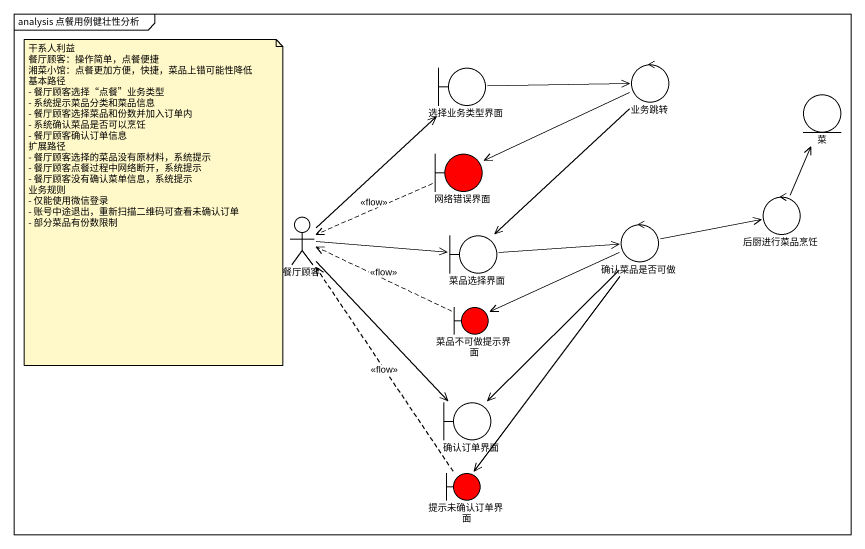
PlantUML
@startuml
mainframe analysis 点餐用例健壮性分析
boundary 选择业务类型界面
control 业务跳转
entity 菜
boundary 网络错误界面 #FF0000
control 后厨进行菜品烹饪
actor 餐厅顾客
boundary 菜品选择界面
control 确认菜品是否可做
boundary 菜品不可做提示界面 #FF0000
boundary 确认订单界面
boundary 提示未确认订单界面 #FF0000
选择业务类型界面 -right-> 业务跳转
业务跳转 -left-> 网络错误界面
业务跳转 --> 菜品选择界面
网络错误界面 .left.> 餐厅顾客 : <<flow>>
后厨进行菜品烹饪 -up-> 菜
餐厅顾客 -up-> 选择业务类型界面
餐厅顾客 -right-> 菜品选择界面
餐厅顾客 --> 确认订单界面
菜品选择界面 -right-> 确认菜品是否可做
确认菜品是否可做 -right-> 后厨进行菜品烹饪
确认菜品是否可做 -left-> 菜品不可做提示界面
确认菜品是否可做 --> 确认订单界面
确认菜品是否可做 --> 提示未确认订单界面
菜品不可做提示界面 .left.> 餐厅顾客 : <<flow>>
提示未确认订单界面 .up.> 餐厅顾客 : <<flow>>
note as N1
  干系人利益
  餐厅顾客：操作简单，点餐便捷
  湘菜小馆：点餐更加方便，快捷，菜品上错可能性降低
  基本路径
  - 餐厅顾客选择“点餐”业务类型
  - 系统提示菜品分类和菜品信息
  - 餐厅顾客选择菜品和份数并加入订单内
  - 系统确认菜品是否可以烹饪
  - 餐厅顾客确认订单信息
  扩展路径
  - 餐厅顾客选择的菜品没有原材料，系统提示
  - 餐厅顾客点餐过程中网络断开，系统提示
  - 餐厅顾客没有确认菜单信息，系统提示
  业务规则
  - 仅能使用微信登录
  - 账号中途退出，重新扫描二维码可查看未确认订单
  - 部分菜品有份数限制
end note
@enduml
